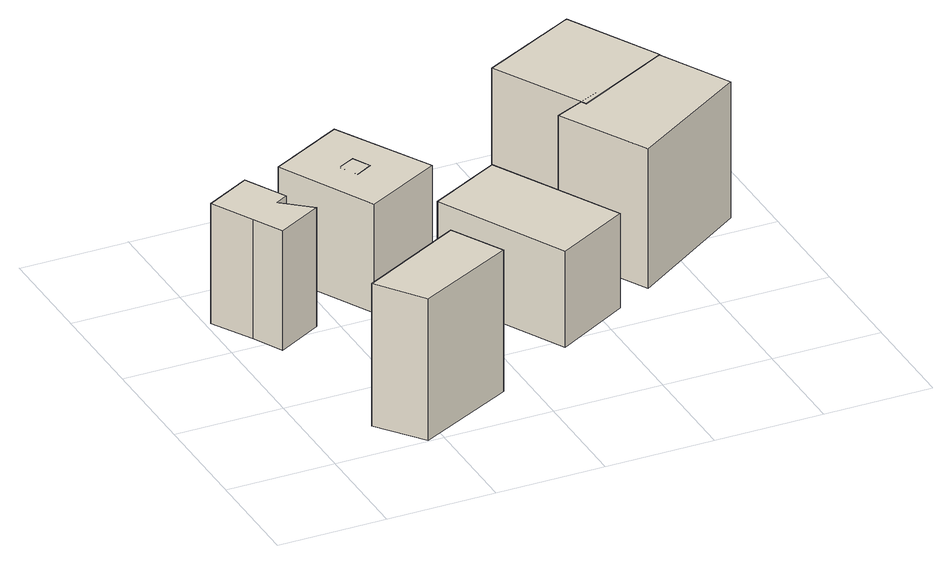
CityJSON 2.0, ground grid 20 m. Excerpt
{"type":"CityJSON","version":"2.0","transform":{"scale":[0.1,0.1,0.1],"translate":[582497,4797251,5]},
"CityObjects":{
"building1":{"type":"Building","children":["building1-1"],"geometry":[{"type":"MultiSurface","lod":"1","boundaries":[[[0,1,2,3]],[[1,4,5,2]],[[4,6,7,5]],[[6,8,9,7]],[[8,10,11,9]],[[10,12,13,11]],[[12,0,3,13]],[[12,10,8,6,4,1,0]]]}]},
"building1-1":{"type":"BuildingPart","attributes":{"name":"8297082_P","measuredHeight":22.9},"parents":["building1"],"geometry":[{"type":"MultiSurface","lod":"2","boundaries":[[[0,1,2,3]],[[1,4,5,2]],[[4,6,7,5]],[[6,8,9,7]],[[8,10,11,9]],[[10,12,13,11]],[[12,0,3,13]],[[12,10,8,6,4,1,0]]],"semantics":{"surfaces":[{"type":"WallSurface"},{"type":"RoofSurface"}],"values":[0,0,0,0,0,0,0,1]}}]},
"building2":{"type":"Building","children":["building2-1"],"geometry":[{"type":"MultiSurface","lod":"1","boundaries":[[[14,15,16,17]],[[15,18,19,16]],[[18,20,21,19]],[[20,14,17,21]],[[20,18,15,14]]]}]},
"building2-1":{"type":"BuildingPart","attributes":{"name":"8297021_P","measuredHeight":27.28},"parents":["building2"],"geometry":[{"type":"MultiSurface","lod":"2","boundaries":[[[14,15,16,17]],[[15,18,19,16]],[[18,20,21,19]],[[20,14,17,21]],[[20,18,15,14]]],"semantics":{"surfaces":[{"type":"WallSurface"},{"type":"RoofSurface"}],"values":[0,0,0,0,1]}}]},
"building3":{"type":"Building","children":["building3-1"],"geometry":[{"type":"MultiSurface","lod":"1","boundaries":[[[22,23,24,25]],[[23,26,27,24]],[[26,28,29,27]],[[28,22,25,29]],[[28,26,23,22]]]}]},
"building3-1":{"type":"BuildingPart","attributes":{"name":"8297034_P","measuredHeight":20.72},"parents":["building3"],"geometry":[{"type":"MultiSurface","lod":"2","boundaries":[[[22,23,24,25]],[[23,26,27,24]],[[26,28,29,27]],[[28,22,25,29]],[[30,31,32,33]],[[31,34,35,32]],[[34,36,37,35]],[[36,30,33,37]],[[28,26,23,22],[36,34,31,30]]],"semantics":{"surfaces":[{"type":"WallSurface"},{"type":"RoofSurface"}],"values":[0,0,0,0,0,0,0,0,1]}}]},
"building4":{"type":"Building","children":["building4-1"],"geometry":[{"type":"MultiSurface","lod":"1","boundaries":[[[38,39,40,41]],[[39,42,43,40]],[[42,44,45,43]],[[44,38,41,45]],[[44,42,39,38]]]}]},
"building4-1":{"type":"BuildingPart","attributes":{"name":"8297159_P","measuredHeight":18.33},"parents":["building4"],"geometry":[{"type":"MultiSurface","lod":"2","boundaries":[[[38,39,40,41]],[[39,42,43,40]],[[42,44,45,43]],[[44,38,41,45]],[[44,42,39,38]]],"semantics":{"surfaces":[{"type":"WallSurface"},{"type":"RoofSurface"}],"values":[0,0,0,0,1]}}]},
"building5":{"type":"Building","children":["building5-1"],"geometry":[{"type":"MultiSurface","lod":"1","boundaries":[[[46,47,48,49]],[[47,50,51,48]],[[50,52,53,51]],[[52,46,49,53]],[[52,50,47,46]]]}]},
"building5-1":{"type":"BuildingPart","attributes":{"name":"8297117_P","measuredHeight":26.49},"parents":["building5"],"geometry":[{"type":"MultiSurface","lod":"2","boundaries":[[[46,47,48,49]],[[47,50,51,48]],[[50,52,53,51]],[[52,46,49,53]],[[52,50,47,46]]],"semantics":{"surfaces":[{"type":"WallSurface"},{"type":"RoofSurface"}],"values":[0,0,0,0,1]}}]},
"building6":{"type":"Building","children":["building6-1"],"geometry":[{"type":"MultiSurface","lod":"1","boundaries":[[[54,55,48,56]],[[55,57,58,48]],[[57,59,60,58]],[[59,54,56,60]],[[59,57,55,54]]]}]},
"building6-1":{"type":"BuildingPart","attributes":{"name":"8297024_P","measuredHeight":26.42},"parents":["building6"],"geometry":[{"type":"MultiSurface","lod":"2","boundaries":[[[54,55,48,56]],[[55,57,58,48]],[[57,59,60,58]],[[59,54,56,60]],[[59,57,55,54]]],"semantics":{"surfaces":[{"type":"WallSurface"},{"type":"RoofSurface"}],"values":[0,0,0,0,1]}}]}
},
"vertices":[
[50,424,239],[9,500,239],[9,500,9],[50,424,10],[93,546,239],[93,546,11],[133,470,239],[133,470,11],[110,457,239],[110,457,10],[162,414,239],[162,414,10],[79,369,239],[79,369,9],
[108,86,281],[301,188,281],[301,188,10],[108,86,8],[352,92,281],[352,92,9],[171,1,281],[171,1,9],
[174,588,221],[311,660,221],[311,660,15],[174,588,12],[407,484,221],[407,484,15],[266,410,221],[266,410,12],
[297,560,221],[265,544,221],[265,544,13],[297,560,14],[283,510,221],[283,510,13],[314,527,221],[314,527,14],
[381,409,198],[514,479,198],[514,479,16],[381,409,13],[638,244,198],[638,244,17],[502,171,198],[502,171,14],
[618,442,286],[854,549,286],[854,549,25],[618,442,19],[923,419,286],[923,419,24],[706,280,286],[706,280,18],
[764,719,287],[854,549,287],[764,719,24],[676,456,287],[676,456,21],[584,627,287],[584,627,21]
]}
